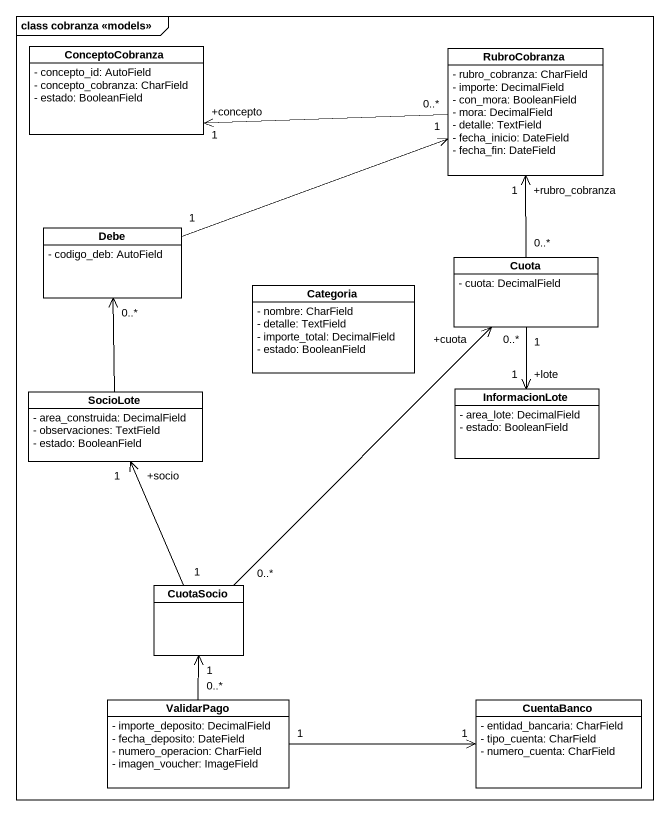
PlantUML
@startuml
mainframe class cobranza <<models>>
hide circle
hide empty members
skinparam classAttributeIconSize 0
class ConceptoCobranza {
  - concepto_id: AutoField
  - concepto_cobranza: CharField
  - estado: BooleanField
}
class RubroCobranza {
  - rubro_cobranza: CharField
  - importe: DecimalField
  - con_mora: BooleanField
  - mora: DecimalField
  - detalle: TextField
  - fecha_inicio: DateField
  - fecha_fin: DateField
}
class Debe {
  - codigo_deb: AutoField
}
class Cuota {
  - cuota: DecimalField
}
class Categoria {
  - nombre: CharField
  - detalle: TextField
  - importe_total: DecimalField
  - estado: BooleanField
}
class SocioLote {
  - area_construida: DecimalField
  - observaciones: TextField
  - estado: BooleanField
}
class InformacionLote {
  - area_lote: DecimalField
  - estado: BooleanField
}
class CuotaSocio
class ValidarPago {
  - importe_deposito: DecimalField
  - fecha_deposito: DateField
  - numero_operacion: CharField
  - imagen_voucher: ImageField
}
class CuentaBanco {
  - entidad_bancaria: CharField
  - tipo_cuenta: CharField
  - numero_cuenta: CharField
}
RubroCobranza "0..*" -left-> "+concepto\n1" ConceptoCobranza
Debe "1" -right-> "1" RubroCobranza
Cuota "0..*" -up-> "+rubro_cobranza\n1" RubroCobranza
Cuota "1" --> "+lote\n1" InformacionLote
SocioLote -up-> "0..*" Debe
CuotaSocio "0..*" -up-> "+cuota\n0..*" Cuota
CuotaSocio "1" -up-> "+socio\n1" SocioLote
ValidarPago "0..*" -up-> "1" CuotaSocio
ValidarPago "1" -right-> "1" CuentaBanco
@enduml
